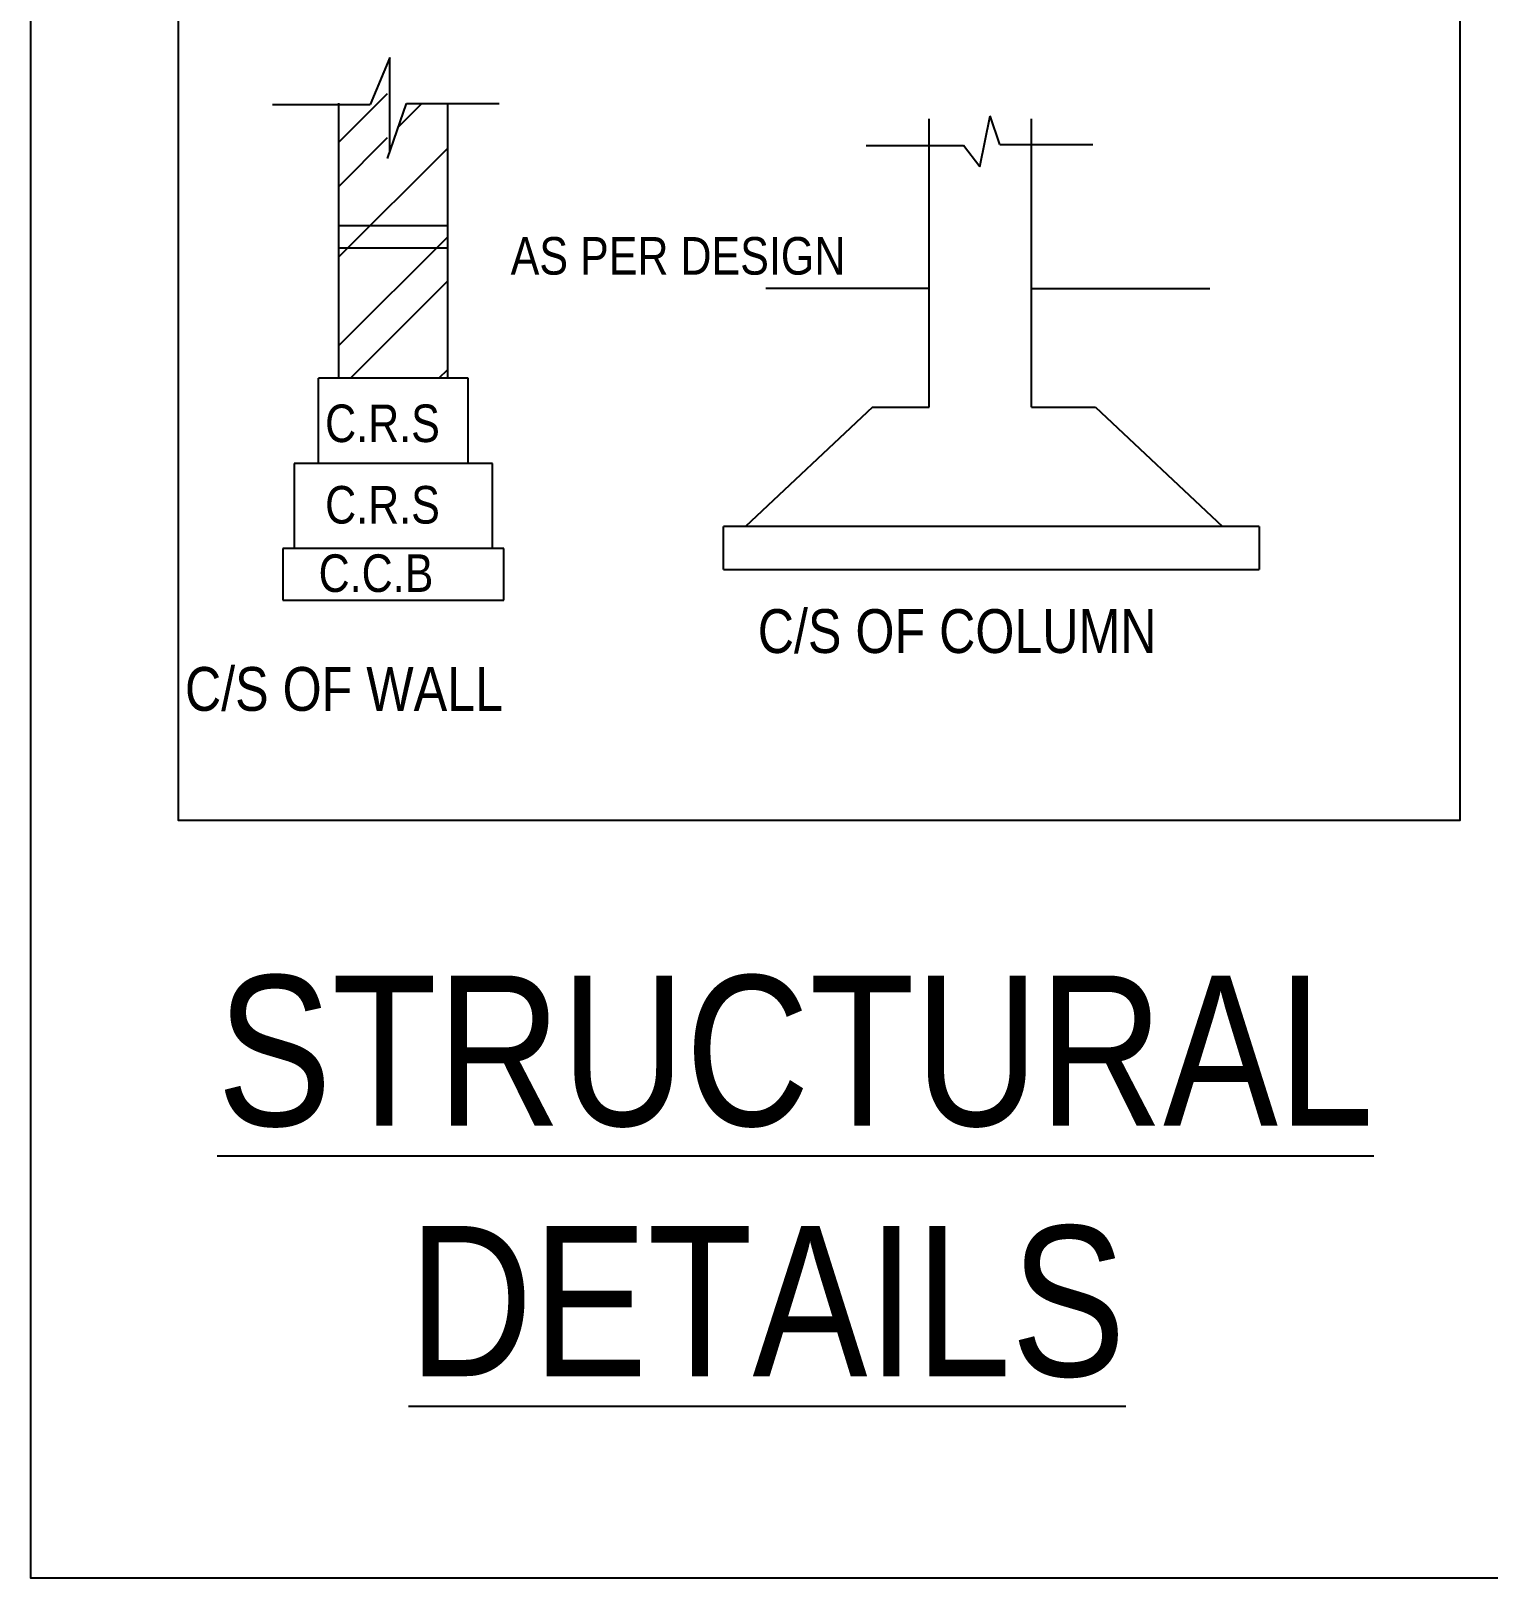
# Model space of a CAD drawing. Header units: metres. Extents: x 25391 to 25818, y 51852 to 52034.
# Drawn here: x 25733.462 to 25737.589, y 51877.798 to 51882.181 of the extents above; entities that cross this region are included whole.
import ezdxf

# ---------------------------------------------------------------- set-up
doc = ezdxf.new("R2010")
doc.units = ezdxf.units.M
doc.header["$MEASUREMENT"] = 0
doc.layers.get('0').update_dxf_attribs({"true_color": 0xffffff})
doc.layers.add('MCH', color=7, linetype='Continuous')
doc.styles.get("Standard").update_dxf_attribs({"font": 'swissc.ttf'})

msp = doc.modelspace()

# ---------------------------------------------------------------- linework, layer by layer
for p, q in [((25734.20804, 51880.95583), (25734.20804, 51880.71487)), ((25734.17553, 51880.71487), (25734.17553, 51880.56853))]:
    msp.add_line(p, q)
for points in [[(25733.46239, 51885.36071), (25741.46249, 51885.36071), (25741.46249, 51877.79809), (25733.46239, 51877.79809)], [(25733.8804, 51884.76352), (25737.50873, 51884.76352), (25737.50873, 51879.94446), (25733.8804, 51879.94446)]]:
    msp.add_lwpolyline(points, close=True)
at = {"layer": 'MCH', "ltscale": 0.45}
for p, q in [((25734.47861, 51882.10518), (25734.42266, 51881.97208)), ((25734.47861, 51881.83753), (25734.47861, 51882.10518)), ((25734.33462, 51881.86597), (25734.47252, 51882.00386)), ((25734.14655, 51881.97208), (25734.42266, 51881.97208)), ((25734.33462, 51881.19685), (25734.33462, 51881.97621)), ((25734.47252, 51881.81962), (25734.52545, 51881.9752)), ((25734.50287, 51881.90884), (25734.56923, 51881.9752)), ((25734.52545, 51881.9752), (25734.78809, 51881.9752)), ((25734.64251, 51881.19685), (25734.64251, 51881.97621)), ((25736.00624, 51881.11504), (25736.00624, 51881.93186)), ((25736.14907, 51881.79566), (25736.1788, 51881.93988)), ((25736.20655, 51881.85937), (25736.1788, 51881.93988)), ((25736.29585, 51881.11504), (25736.29585, 51881.93186)), ((25734.33462, 51881.7406), (25734.47252, 51881.87849)), ((25735.82753, 51881.85625), (25736.10364, 51881.85625)), ((25736.14907, 51881.79566), (25736.10364, 51881.85625)), ((25736.20655, 51881.85937), (25736.46907, 51881.85937)), ((25734.33462, 51881.5407), (25734.64251, 51881.84858)), ((25734.33462, 51881.62978), (25734.64251, 51881.62978)), ((25734.33462, 51881.28995), (25734.64251, 51881.59784)), ((25734.33462, 51881.56614), (25734.64251, 51881.56614)), ((25734.36689, 51881.19685), (25734.64251, 51881.47247)), ((25736.00624, 51881.45149), (25735.54394, 51881.45149)), ((25736.29585, 51881.45149), (25736.80064, 51881.45149)), ((25734.61763, 51881.19685), (25734.64251, 51881.22172)), ((25734.70081, 51881.19685), (25734.27632, 51881.19685)), ((25734.27632, 51880.95583), (25734.27632, 51881.19685)), ((25734.70081, 51880.95583), (25734.70081, 51881.19685)), ((25735.84531, 51881.11504), (25735.48578, 51880.77652)), ((25735.84531, 51881.11504), (25736.00624, 51881.11504)), ((25736.29585, 51881.11504), (25736.4774, 51881.11504)), ((25736.4774, 51881.11504), (25736.83694, 51880.77652)), ((25734.76909, 51880.95583), (25734.20804, 51880.95583)), ((25734.76909, 51880.71487), (25734.76909, 51880.95583)), ((25736.94023, 51880.77652), (25735.42379, 51880.77652)), ((25735.42379, 51880.65553), (25735.42379, 51880.77652)), ((25736.94023, 51880.77652), (25736.94023, 51880.65553)), ((25734.80161, 51880.71487), (25734.17553, 51880.71487)), ((25734.80161, 51880.56853), (25734.80161, 51880.71487)), ((25735.42379, 51880.65553), (25736.94023, 51880.65553)), ((25735.42379, 51880.65553), (25735.42379, 51880.65553)), ((25734.17553, 51880.56853), (25734.80161, 51880.56853))]:
    msp.add_line(p, q, dxfattribs=at)

# ---------------------------------------------------------------- texts
at = {"insert": (25733.98932, 51879.50487), "char_height": 0.4255256, "attachment_point": 1}
msp.add_mtext_dynamic_manual_height_columns('{\\LSTRUCTURAL} \\P    {\\LDETAILS}', width=4.1245996, gutter_width=1.41842, heights=[1.36416], dxfattribs=at)
at = {"layer": 'MCH'}
for s, height, p in [('AS PER DESIGN', 0.1063814, (25734.82086, 51881.49047)), ('C.R.S', 0.106381, (25734.29545, 51881.01615)), ('C.R.S', 0.106381, (25734.29545, 51880.78532)), ('C.C.B', 0.106381, (25734.27704, 51880.59163)), ('C/S OF COLUMN', 0.1241116, (25735.52067, 51880.41868)), ('C/S OF WALL', 0.1241116, (25733.89852, 51880.25478))]:
    msp.add_text(s, height=height, dxfattribs=at).set_placement(p)

doc.saveas('drawing.dxf')
